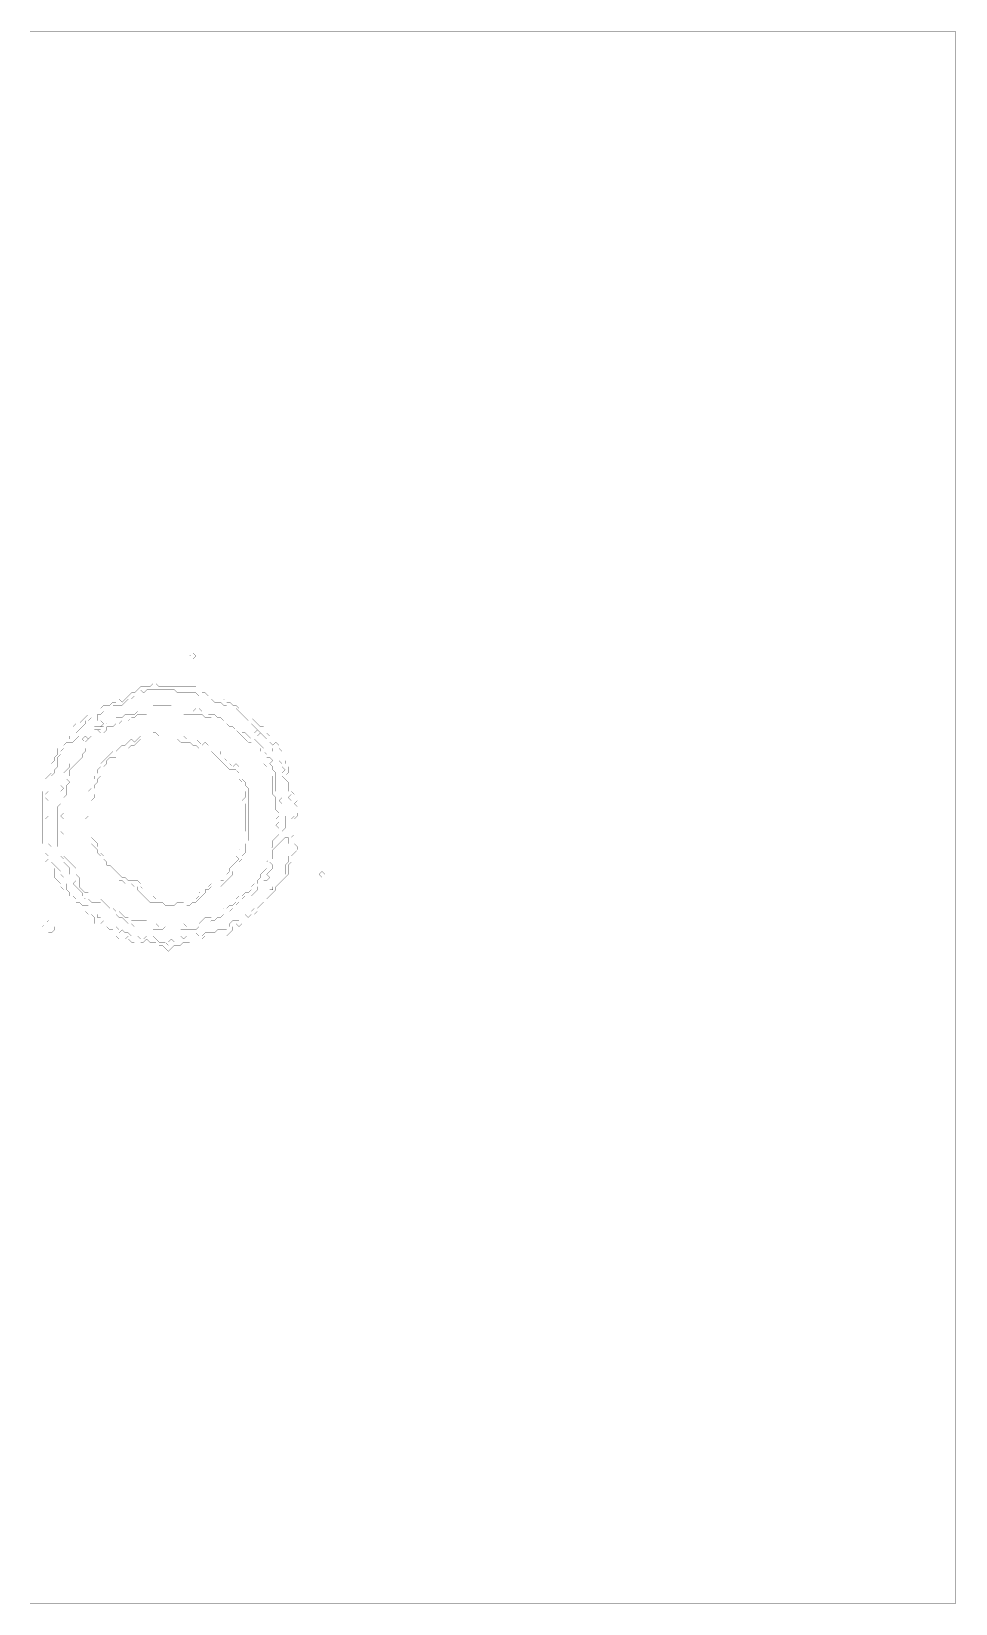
# Model space of a CAD drawing. Header units: metres. Extents: x 0 to 5097, y -5097 to 0.
# Drawn here: x 2100 to 5097, y -5097 to 0 of the extents above; entities that cross this region are included whole.
import ezdxf

# ---------------------------------------------------------------- set-up
doc = ezdxf.new("R2010")
doc.units = ezdxf.units.M
doc.layers.add('conductor', color=1, linetype='Continuous')
doc.layers.add('substrate', color=5, linetype='Continuous')

msp = doc.modelspace()

# ---------------------------------------------------------------- linework, layer by layer
at = {"layer": 'conductor', "const_width": 0.5}
for points in [[(2453.8, -2134.6), (2453.8, -2144.5), (2443.8, -2154.5), (2433.8, -2154.5), (2423.8, -2164.5), (2413.9, -2164.5), (2403.9, -2174.5), (2393.9, -2184.4), (2383.9, -2184.4), (2374, -2184.4), (2364, -2184.4), (2354, -2194.4), (2344, -2204.4), (2334.1, -2204.4), (2324.1, -2214.4), (2314.1, -2214.4), (2314.1, -2224.3), (2314.1, -2234.3), (2304.1, -2244.3), (2294.2, -2234.3), (2294.2, -2224.3), (2284.2, -2234.3), (2274.2, -2234.3), (2274.2, -2244.3), (2264.2, -2254.3), (2254.3, -2264.2), (2244.3, -2274.2), (2254.3, -2284.2), (2244.3, -2294.2), (2234.3, -2304.1), (2224.3, -2304.1), (2214.4, -2304.1), (2204.4, -2314.1), (2204.4, -2324.1), (2194.4, -2334.1), (2194.4, -2344), (2184.4, -2354), (2184.4, -2364), (2184.4, -2374), (2184.4, -2383.9), (2174.5, -2393.9), (2174.5, -2403.9), (2164.5, -2413.9), (2164.5, -2423.8), (2154.5, -2433.8), (2154.5, -2443.8), (2154.5, -2453.8), (2154.5, -2463.7), (2144.5, -2473.7), (2144.5, -2483.7), (2154.5, -2493.7), (2154.5, -2503.6), (2154.5, -2513.6), (2154.5, -2523.6), (2154.5, -2533.6), (2154.5, -2543.5), (2144.5, -2553.5), (2144.5, -2563.5), (2144.5, -2573.4), (2144.5, -2583.4), (2144.5, -2593.4), (2144.5, -2603.4), (2154.5, -2613.3), (2154.5, -2623.3), (2154.5, -2633.3), (2164.5, -2643.3), (2154.5, -2653.2), (2154.5, -2663.2), (2164.5, -2673.2), (2164.5, -2683.2), (2164.5, -2693.1), (2174.5, -2703.1), (2184.4, -2713.1), (2194.4, -2723.1), (2194.4, -2733), (2204.4, -2743), (2204.4, -2753), (2214.4, -2763), (2214.4, -2772.9), (2214.4, -2782.9), (2224.3, -2792.9), (2224.3, -2802.9), (2234.3, -2802.9), (2244.3, -2812.8), (2244.3, -2822.8), (2254.3, -2822.8), (2264.2, -2832.8), (2274.2, -2832.8), (2284.2, -2832.8), (2294.2, -2842.8), (2304.1, -2852.7), (2314.1, -2862.7), (2314.1, -2872.7), (2324.1, -2872.7), (2334.1, -2882.7), (2324.1, -2892.6), (2334.1, -2892.6), (2344, -2892.6), (2354, -2902.6), (2364, -2902.6), (2374, -2902.6), (2383.9, -2912.6), (2383.9, -2922.6), (2393.9, -2912.6), (2403.9, -2922.6), (2413.9, -2922.6), (2423.8, -2932.5), (2433.8, -2932.5), (2443.8, -2932.5), (2453.8, -2942.5), (2463.7, -2942.5), (2473.7, -2932.5), (2483.7, -2932.5), (2493.7, -2932.5), (2503.6, -2942.5), (2513.6, -2952.5), (2523.6, -2952.5), (2533.6, -2952.5), (2543.5, -2962.5), (2543.5, -2952.5), (2553.5, -2942.5), (2563.5, -2952.5), (2573.4, -2942.5), (2583.4, -2942.5), (2593.4, -2942.5), (2603.4, -2942.5), (2613.3, -2942.5), (2623.3, -2932.5), (2633.3, -2922.6), (2643.3, -2932.5), (2653.2, -2932.5), (2663.2, -2922.6), (2673.2, -2922.6), (2683.2, -2922.6), (2693.1, -2922.6), (2703.1, -2912.6), (2713.1, -2912.6), (2723.1, -2912.6), (2733, -2912.6), (2743, -2902.6), (2743, -2892.6), (2753, -2882.7), (2763, -2882.7), (2772.9, -2882.7), (2772.9, -2872.7), (2782.9, -2862.7), (2792.9, -2852.7), (2802.9, -2852.7), (2812.8, -2852.7), (2822.8, -2842.8), (2832.8, -2842.8), (2842.8, -2832.8), (2852.7, -2822.8), (2852.7, -2812.8), (2852.7, -2802.9), (2862.7, -2792.9), (2872.7, -2782.9), (2882.7, -2782.9), (2882.7, -2772.9), (2892.6, -2763), (2902.6, -2753), (2902.6, -2743), (2912.6, -2733), (2922.6, -2733), (2922.6, -2723.1), (2922.6, -2713.1), (2922.6, -2703.1), (2932.5, -2693.1), (2932.5, -2683.2), (2932.5, -2673.2), (2942.5, -2663.2), (2942.5, -2653.2), (2942.5, -2643.3), (2932.5, -2633.3), (2932.5, -2623.3), (2932.5, -2613.3), (2922.6, -2613.3), (2912.6, -2623.3), (2902.6, -2633.3), (2892.6, -2643.3), (2882.7, -2653.2), (2882.7, -2663.2), (2882.7, -2673.2), (2882.7, -2683.2), (2872.7, -2693.1), (2882.7, -2703.1), (2882.7, -2713.1), (2872.7, -2723.1), (2862.7, -2733), (2872.7, -2743), (2862.7, -2753), (2852.7, -2753), (2842.8, -2763), (2832.8, -2772.9), (2832.8, -2782.9), (2822.8, -2792.9), (2812.8, -2802.9), (2802.9, -2802.9), (2792.9, -2802.9), (2782.9, -2812.8), (2772.9, -2812.8), (2772.9, -2822.8), (2763, -2832.8), (2753, -2842.8), (2743, -2852.7), (2733, -2852.7), (2723.1, -2852.7), (2723.1, -2862.7), (2713.1, -2872.7), (2703.1, -2872.7), (2693.1, -2882.7), (2683.2, -2882.7), (2673.2, -2892.6), (2663.2, -2892.6), (2653.2, -2902.6), (2643.3, -2902.6), (2633.3, -2912.6), (2623.3, -2912.6), (2613.3, -2912.6), (2603.4, -2912.6), (2593.4, -2912.6), (2583.4, -2912.6), (2573.4, -2902.6), (2563.5, -2902.6), (2553.5, -2902.6), (2543.5, -2902.6), (2533.6, -2902.6), (2523.6, -2912.6), (2513.6, -2912.6), (2503.6, -2912.6), (2493.7, -2912.6), (2483.7, -2902.6), (2473.7, -2902.6), (2463.7, -2902.6), (2453.8, -2902.6), (2443.8, -2902.6), (2433.8, -2902.6), (2423.8, -2892.6), (2413.9, -2892.6), (2403.9, -2882.7), (2393.9, -2872.7), (2383.9, -2872.7), (2374, -2862.7), (2364, -2862.7), (2354, -2852.7), (2344, -2842.8), (2334.1, -2832.8), (2324.1, -2822.8), (2314.1, -2822.8), (2304.1, -2822.8), (2294.2, -2822.8), (2284.2, -2812.8), (2274.2, -2812.8), (2264.2, -2802.9), (2264.2, -2792.9), (2254.3, -2782.9), (2244.3, -2772.9), (2234.3, -2763), (2244.3, -2753), (2234.3, -2743), (2224.3, -2733), (2224.3, -2723.1), (2224.3, -2713.1), (2214.4, -2703.1), (2204.4, -2693.1), (2204.4, -2683.2), (2194.4, -2673.2), (2194.4, -2663.2), (2194.4, -2653.2), (2184.4, -2643.3), (2184.4, -2633.3), (2184.4, -2623.3), (2184.4, -2613.3), (2184.4, -2603.4), (2184.4, -2593.4), (2184.4, -2583.4), (2184.4, -2573.4), (2184.4, -2563.5), (2184.4, -2553.5), (2184.4, -2543.5), (2184.4, -2533.6), (2184.4, -2523.6), (2184.4, -2513.6), (2194.4, -2503.6), (2194.4, -2493.7), (2194.4, -2483.7), (2194.4, -2473.7), (2194.4, -2463.7), (2204.4, -2453.8), (2194.4, -2443.8), (2204.4, -2433.8), (2204.4, -2423.8), (2204.4, -2413.9), (2204.4, -2403.9), (2214.4, -2393.9), (2224.3, -2383.9), (2224.3, -2374), (2234.3, -2364), (2244.3, -2354), (2244.3, -2344), (2254.3, -2334.1), (2264.2, -2324.1), (2274.2, -2314.1), (2284.2, -2304.1), (2284.2, -2294.2), (2294.2, -2284.2), (2294.2, -2274.2), (2294.2, -2264.2), (2304.1, -2254.3), (2314.1, -2254.3), (2324.1, -2254.3), (2334.1, -2254.3), (2344, -2244.3), (2354, -2244.3), (2364, -2234.3), (2374, -2224.3), (2383.9, -2224.3), (2393.9, -2224.3), (2403.9, -2214.4), (2413.9, -2214.4), (2423.8, -2214.4), (2433.8, -2214.4), (2443.8, -2204.4), (2453.8, -2204.4), (2463.7, -2204.4), (2473.7, -2204.4), (2483.7, -2194.4), (2493.7, -2184.4), (2503.6, -2184.4), (2513.6, -2184.4), (2523.6, -2184.4), (2533.6, -2184.4), (2543.5, -2184.4), (2553.5, -2184.4), (2563.5, -2194.4), (2573.4, -2194.4), (2583.4, -2194.4), (2593.4, -2194.4), (2603.4, -2194.4), (2613.3, -2194.4), (2623.3, -2204.4), (2633.3, -2194.4), (2643.3, -2194.4), (2653.2, -2204.4), (2663.2, -2204.4), (2673.2, -2214.4), (2683.2, -2214.4), (2693.1, -2214.4), (2703.1, -2224.3), (2713.1, -2224.3), (2723.1, -2234.3), (2733, -2234.3), (2743, -2234.3), (2753, -2244.3), (2763, -2254.3), (2772.9, -2264.2), (2782.9, -2274.2), (2792.9, -2274.2), (2802.9, -2284.2), (2812.8, -2294.2), (2822.8, -2294.2), (2832.8, -2304.1), (2842.8, -2314.1), (2852.7, -2324.1), (2852.7, -2334.1), (2862.7, -2344), (2862.7, -2354), (2872.7, -2354), (2882.7, -2364), (2872.7, -2374), (2882.7, -2383.9), (2882.7, -2393.9), (2892.6, -2403.9), (2892.6, -2413.9), (2892.6, -2423.8), (2892.6, -2433.8), (2892.6, -2443.8), (2892.6, -2453.8), (2892.6, -2463.7), (2902.6, -2473.7), (2912.6, -2483.7), (2902.6, -2493.7), (2912.6, -2503.6), (2912.6, -2513.6), (2912.6, -2523.6), (2912.6, -2533.6), (2922.6, -2543.5), (2922.6, -2553.5), (2922.6, -2563.5), (2922.6, -2573.4), (2922.6, -2583.4), (2912.6, -2593.4), (2922.6, -2593.4), (2932.5, -2593.4), (2942.5, -2583.4), (2942.5, -2573.4), (2942.5, -2563.5), (2942.5, -2553.5), (2952.5, -2543.5), (2952.5, -2533.6), (2942.5, -2523.6), (2942.5, -2513.6), (2942.5, -2503.6), (2942.5, -2493.7), (2932.5, -2483.7), (2942.5, -2473.7), (2932.5, -2463.7), (2932.5, -2453.8), (2932.5, -2443.8), (2932.5, -2433.8), (2922.6, -2423.8), (2912.6, -2413.9), (2912.6, -2403.9), (2922.6, -2393.9), (2912.6, -2383.9), (2912.6, -2374), (2902.6, -2364), (2902.6, -2354), (2892.6, -2344), (2882.7, -2334.1), (2882.7, -2324.1), (2872.7, -2324.1), (2862.7, -2314.1), (2862.7, -2304.1), (2862.7, -2294.2), (2852.7, -2284.2), (2842.8, -2274.2), (2832.8, -2264.2), (2822.8, -2254.3), (2812.8, -2244.3), (2812.8, -2234.3), (2802.9, -2234.3), (2792.9, -2224.3), (2782.9, -2214.4), (2772.9, -2204.4), (2763, -2194.4), (2753, -2194.4), (2743, -2194.4), (2733, -2184.4), (2723.1, -2184.4), (2713.1, -2174.5), (2703.1, -2174.5), (2693.1, -2174.5), (2683.2, -2164.5), (2673.2, -2164.5), (2663.2, -2154.5), (2653.2, -2154.5), (2643.3, -2154.5), (2633.3, -2144.5), (2623.3, -2144.5), (2613.3, -2144.5), (2603.4, -2144.5), (2593.4, -2144.5), (2583.4, -2144.5), (2573.4, -2144.5), (2563.5, -2134.6), (2553.5, -2134.6), (2543.5, -2134.6), (2533.6, -2134.6), (2523.6, -2134.6), (2513.6, -2134.6), (2503.6, -2134.6), (2493.7, -2134.6), (2483.7, -2134.6), (2473.7, -2134.6), (2463.7, -2144.5)], [(2314.1, -2244.3), (2324.1, -2234.3), (2334.1, -2244.3), (2324.1, -2254.3)], [(2264.2, -2294.2), (2274.2, -2284.2), (2284.2, -2294.2), (2274.2, -2304.1)], [(2822.8, -2274.2), (2832.8, -2264.2), (2842.8, -2274.2), (2832.8, -2284.2)], [(2453.8, -2294.2), (2443.8, -2304.1), (2433.8, -2314.1), (2423.8, -2314.1), (2413.9, -2324.1), (2403.9, -2324.1), (2393.9, -2334.1), (2383.9, -2344), (2374, -2354), (2364, -2354), (2354, -2354), (2344, -2364), (2344, -2374), (2334.1, -2383.9), (2334.1, -2393.9), (2324.1, -2403.9), (2324.1, -2413.9), (2314.1, -2423.8), (2314.1, -2433.8), (2304.1, -2443.8), (2304.1, -2453.8), (2314.1, -2463.7), (2304.1, -2473.7), (2304.1, -2483.7), (2294.2, -2493.7), (2304.1, -2503.6), (2294.2, -2513.6), (2294.2, -2523.6), (2294.2, -2533.6), (2294.2, -2543.5), (2294.2, -2553.5), (2294.2, -2563.5), (2294.2, -2573.4), (2294.2, -2583.4), (2294.2, -2593.4), (2294.2, -2603.4), (2294.2, -2613.3), (2304.1, -2623.3), (2314.1, -2633.3), (2314.1, -2643.3), (2324.1, -2653.2), (2324.1, -2663.2), (2334.1, -2673.2), (2334.1, -2683.2), (2344, -2693.1), (2344, -2703.1), (2354, -2703.1), (2364, -2713.1), (2374, -2723.1), (2383.9, -2733), (2393.9, -2743), (2403.9, -2743), (2413.9, -2753), (2423.8, -2753), (2433.8, -2753), (2443.8, -2753), (2453.8, -2763), (2453.8, -2772.9), (2463.7, -2782.9), (2473.7, -2792.9), (2483.7, -2802.9), (2493.7, -2802.9), (2503.6, -2812.8), (2513.6, -2812.8), (2523.6, -2812.8), (2533.6, -2812.8), (2543.5, -2812.8), (2553.5, -2812.8), (2563.5, -2812.8), (2573.4, -2812.8), (2583.4, -2812.8), (2593.4, -2812.8), (2603.4, -2812.8), (2613.3, -2812.8), (2623.3, -2812.8), (2633.3, -2812.8), (2643.3, -2802.9), (2643.3, -2792.9), (2653.2, -2782.9), (2663.2, -2772.9), (2673.2, -2772.9), (2683.2, -2763), (2693.1, -2763), (2703.1, -2763), (2713.1, -2753), (2723.1, -2753), (2733, -2743), (2733, -2733), (2743, -2723.1), (2743, -2713.1), (2753, -2703.1), (2763, -2693.1), (2772.9, -2683.2), (2763, -2673.2), (2772.9, -2663.2), (2772.9, -2653.2), (2782.9, -2643.3), (2782.9, -2633.3), (2782.9, -2623.3), (2782.9, -2613.3), (2782.9, -2603.4), (2792.9, -2593.4), (2792.9, -2583.4), (2792.9, -2573.4), (2792.9, -2563.5), (2792.9, -2553.5), (2792.9, -2543.5), (2792.9, -2533.6), (2792.9, -2523.6), (2792.9, -2513.6), (2792.9, -2503.6), (2782.9, -2493.7), (2792.9, -2483.7), (2792.9, -2473.7), (2792.9, -2463.7), (2782.9, -2453.8), (2782.9, -2443.8), (2782.9, -2433.8), (2772.9, -2423.8), (2772.9, -2413.9), (2772.9, -2403.9), (2763, -2393.9), (2753, -2393.9), (2743, -2393.9), (2733, -2383.9), (2723.1, -2374), (2713.1, -2364), (2703.1, -2354), (2693.1, -2344), (2683.2, -2334.1), (2673.2, -2334.1), (2663.2, -2324.1), (2653.2, -2324.1), (2643.3, -2324.1), (2633.3, -2314.1), (2623.3, -2314.1), (2613.3, -2304.1), (2603.4, -2304.1), (2593.4, -2304.1), (2583.4, -2304.1), (2573.4, -2294.2), (2563.5, -2294.2), (2553.5, -2304.1), (2543.5, -2294.2), (2533.6, -2294.2), (2523.6, -2294.2), (2513.6, -2294.2), (2503.6, -2294.2), (2493.7, -2294.2), (2483.7, -2294.2), (2473.7, -2294.2), (2463.7, -2294.2)], [(2583.4, -2932.5), (2593.4, -2922.6), (2603.4, -2932.5), (2593.4, -2942.5)]]:
    msp.add_lwpolyline(points, close=True, dxfattribs=at)
at = {"layer": 'substrate', "const_width": 0.5}
msp.add_lwpolyline([(2094.7, -5097), (2104.6, -5097), (2114.6, -5097), (2124.6, -5097), (2134.6, -5097), (2144.5, -5097), (2154.5, -5097), (2164.5, -5097), (2174.5, -5097), (2184.4, -5097), (2194.4, -5097), (2204.4, -5097), (2214.4, -5097), (2224.3, -5097), (2234.3, -5097), (2244.3, -5097), (2254.3, -5097), (2264.2, -5097), (2274.2, -5097), (2284.2, -5097), (2294.2, -5097), (2304.1, -5097), (2314.1, -5097), (2324.1, -5097), (2334.1, -5097), (2344, -5097), (2354, -5097), (2364, -5097), (2374, -5097), (2383.9, -5097), (2393.9, -5097), (2403.9, -5097), (2413.9, -5097), (2423.8, -5097), (2433.8, -5097), (2443.8, -5097), (2453.8, -5097), (2463.7, -5097), (2473.7, -5097), (2483.7, -5097), (2493.7, -5097), (2503.6, -5097), (2513.6, -5097), (2523.6, -5097), (2533.6, -5097), (2543.5, -5097), (2553.5, -5097), (2563.5, -5097), (2573.4, -5097), (2583.4, -5097), (2593.4, -5097), (2603.4, -5097), (2613.3, -5097), (2623.3, -5097), (2633.3, -5097), (2643.3, -5097), (2653.2, -5097), (2663.2, -5097), (2673.2, -5097), (2683.2, -5097), (2693.1, -5097), (2703.1, -5097), (2713.1, -5097), (2723.1, -5097), (2733, -5097), (2743, -5097), (2753, -5097), (2763, -5097), (2772.9, -5097), (2782.9, -5097), (2792.9, -5097), (2802.9, -5097), (2812.8, -5097), (2822.8, -5097), (2832.8, -5097), (2842.8, -5097), (2852.7, -5097), (2862.7, -5097), (2872.7, -5097), (2882.7, -5097), (2892.6, -5097), (2902.6, -5097), (2912.6, -5097), (2922.6, -5097), (2932.5, -5097), (2942.5, -5097), (2952.5, -5097), (2962.5, -5097), (2972.4, -5097), (2982.4, -5097), (2992.4, -5097), (3002.4, -5097), (3012.3, -5097), (3022.3, -5097), (3032.3, -5097), (3042.3, -5097), (3052.2, -5097), (3062.2, -5097), (3072.2, -5097), (3082.2, -5097), (3092.1, -5097), (3102.1, -5097), (3112.1, -5097), (3122.1, -5097), (3132, -5097), (3142, -5097), (3152, -5097), (3162, -5097), (3171.9, -5097), (3181.9, -5097), (3191.9, -5097), (3201.8, -5097), (3211.8, -5097), (3221.8, -5097), (3231.8, -5097), (3241.7, -5097), (3251.7, -5097), (3261.7, -5097), (3271.7, -5097), (3281.6, -5097), (3291.6, -5097), (3301.6, -5097), (3311.6, -5097), (3321.5, -5097), (3331.5, -5097), (3341.5, -5097), (3351.5, -5097), (3361.4, -5097), (3371.4, -5097), (3381.4, -5097), (3391.4, -5097), (3401.3, -5097), (3411.3, -5097), (3421.3, -5097), (3431.3, -5097), (3441.2, -5097), (3451.2, -5097), (3461.2, -5097), (3471.2, -5097), (3481.1, -5097), (3491.1, -5097), (3501.1, -5097), (3511.1, -5097), (3521, -5097), (3531, -5097), (3541, -5097), (3551, -5097), (3560.9, -5097), (3570.9, -5097), (3580.9, -5097), (3590.9, -5097), (3600.8, -5097), (3610.8, -5097), (3620.8, -5097), (3630.8, -5097), (3640.7, -5097), (3650.7, -5097), (3660.7, -5097), (3670.7, -5097), (3680.6, -5097), (3690.6, -5097), (3700.6, -5097), (3710.6, -5097), (3720.5, -5097), (3730.5, -5097), (3740.5, -5097), (3750.5, -5097), (3760.4, -5097), (3770.4, -5097), (3780.4, -5097), (3790.4, -5097), (3800.3, -5097), (3810.3, -5097), (3820.3, -5097), (3830.2, -5097), (3840.2, -5097), (3850.2, -5097), (3860.2, -5097), (3870.1, -5097), (3880.1, -5097), (3890.1, -5097), (3900.1, -5097), (3910, -5097), (3920, -5097), (3930, -5097), (3940, -5097), (3949.9, -5097), (3959.9, -5097), (3969.9, -5097), (3979.9, -5097), (3989.8, -5097), (3999.8, -5097), (4009.8, -5097), (4019.8, -5097), (4029.7, -5097), (4039.7, -5097), (4049.7, -5097), (4059.7, -5097), (4069.6, -5097), (4079.6, -5097), (4089.6, -5097), (4099.6, -5097), (4109.5, -5097), (4119.5, -5097), (4129.5, -5097), (4139.5, -5097), (4149.4, -5097), (4159.4, -5097), (4169.4, -5097), (4179.4, -5097), (4189.3, -5097), (4199.3, -5097), (4209.3, -5097), (4219.3, -5097), (4229.2, -5097), (4239.2, -5097), (4249.2, -5097), (4259.2, -5097), (4269.1, -5097), (4279.1, -5097), (4289.1, -5097), (4299.1, -5097), (4309, -5097), (4319, -5097), (4329, -5097), (4339, -5097), (4348.9, -5097), (4358.9, -5097), (4368.9, -5097), (4378.9, -5097), (4388.8, -5097), (4398.8, -5097), (4408.8, -5097), (4418.8, -5097), (4428.7, -5097), (4438.7, -5097), (4448.7, -5097), (4458.7, -5097), (4468.6, -5097), (4478.6, -5097), (4488.6, -5097), (4498.5, -5097), (4508.5, -5097), (4518.5, -5097), (4528.5, -5097), (4538.4, -5097), (4548.4, -5097), (4558.4, -5097), (4568.4, -5097), (4578.3, -5097), (4588.3, -5097), (4598.3, -5097), (4608.3, -5097), (4618.2, -5097), (4628.2, -5097), (4638.2, -5097), (4648.2, -5097), (4658.1, -5097), (4668.1, -5097), (4678.1, -5097), (4688.1, -5097), (4698, -5097), (4708, -5097), (4718, -5097), (4728, -5097), (4737.9, -5097), (4747.9, -5097), (4757.9, -5097), (4767.9, -5097), (4777.8, -5097), (4787.8, -5097), (4797.8, -5097), (4807.8, -5097), (4817.7, -5097), (4827.7, -5097), (4837.7, -5097), (4847.7, -5097), (4857.6, -5097), (4867.6, -5097), (4877.6, -5097), (4887.6, -5097), (4897.5, -5097), (4907.5, -5097), (4917.5, -5097), (4927.5, -5097), (4937.4, -5097), (4947.4, -5097), (4957.4, -5097), (4967.4, -5097), (4977.3, -5097), (4987.3, -5097), (4997.3, -5097), (5007.3, -5097), (5017.2, -5097), (5027.2, -5097), (5037.2, -5097), (5047.2, -5097), (5057.1, -5097), (5067.1, -5097), (5077.1, -5097), (5087.1, -5097), (5097, -5097), (5097, -5087.1), (5097, -5077.1), (5097, -5067.1), (5097, -5057.1), (5097, -5047.2), (5097, -5037.2), (5097, -5027.2), (5097, -5017.2), (5097, -5007.3), (5097, -4997.3), (5097, -4987.3), (5097, -4977.3), (5097, -4967.4), (5097, -4957.4), (5097, -4947.4), (5097, -4937.4), (5097, -4927.5), (5097, -4917.5), (5097, -4907.5), (5097, -4897.5), (5097, -4887.6), (5097, -4877.6), (5097, -4867.6), (5097, -4857.6), (5097, -4847.7), (5097, -4837.7), (5097, -4827.7), (5097, -4817.7), (5097, -4807.8), (5097, -4797.8), (5097, -4787.8), (5097, -4777.8), (5097, -4767.9), (5097, -4757.9), (5097, -4747.9), (5097, -4737.9), (5097, -4728), (5097, -4718), (5097, -4708), (5097, -4698), (5097, -4688.1), (5097, -4678.1), (5097, -4668.1), (5097, -4658.1), (5097, -4648.2), (5097, -4638.2), (5097, -4628.2), (5097, -4618.2), (5097, -4608.3), (5097, -4598.3), (5097, -4588.3), (5097, -4578.3), (5097, -4568.4), (5097, -4558.4), (5097, -4548.4), (5097, -4538.4), (5097, -4528.5), (5097, -4518.5), (5097, -4508.5), (5097, -4498.5), (5097, -4488.6), (5097, -4478.6), (5097, -4468.6), (5097, -4458.7), (5097, -4448.7), (5097, -4438.7), (5097, -4428.7), (5097, -4418.8), (5097, -4408.8), (5097, -4398.8), (5097, -4388.8), (5097, -4378.9), (5097, -4368.9), (5097, -4358.9), (5097, -4348.9), (5097, -4339), (5097, -4329), (5097, -4319), (5097, -4309), (5097, -4299.1), (5097, -4289.1), (5097, -4279.1), (5097, -4269.1), (5097, -4259.2), (5097, -4249.2), (5097, -4239.2), (5097, -4229.2), (5097, -4219.3), (5097, -4209.3), (5097, -4199.3), (5097, -4189.3), (5097, -4179.4), (5097, -4169.4), (5097, -4159.4), (5097, -4149.4), (5097, -4139.5), (5097, -4129.5), (5097, -4119.5), (5097, -4109.5), (5097, -4099.6), (5097, -4089.6), (5097, -4079.6), (5097, -4069.6), (5097, -4059.7), (5097, -4049.7), (5097, -4039.7), (5097, -4029.7), (5097, -4019.8), (5097, -4009.8), (5097, -3999.8), (5097, -3989.8), (5097, -3979.9), (5097, -3969.9), (5097, -3959.9), (5097, -3949.9), (5097, -3940), (5097, -3930), (5097, -3920), (5097, -3910), (5097, -3900.1), (5097, -3890.1), (5097, -3880.1), (5097, -3870.1), (5097, -3860.2), (5097, -3850.2), (5097, -3840.2), (5097, -3830.2), (5097, -3820.3), (5097, -3810.3), (5097, -3800.3), (5097, -3790.4), (5097, -3780.4), (5097, -3770.4), (5097, -3760.4), (5097, -3750.5), (5097, -3740.5), (5097, -3730.5), (5097, -3720.5), (5097, -3710.6), (5097, -3700.6), (5097, -3690.6), (5097, -3680.6), (5097, -3670.7), (5097, -3660.7), (5097, -3650.7), (5097, -3640.7), (5097, -3630.8), (5097, -3620.8), (5097, -3610.8), (5097, -3600.8), (5097, -3590.9), (5097, -3580.9), (5097, -3570.9), (5097, -3560.9), (5097, -3551), (5097, -3541), (5097, -3531), (5097, -3521), (5097, -3511.1), (5097, -3501.1), (5097, -3491.1), (5097, -3481.1), (5097, -3471.2), (5097, -3461.2), (5097, -3451.2), (5097, -3441.2), (5097, -3431.3), (5097, -3421.3), (5097, -3411.3), (5097, -3401.3), (5097, -3391.4), (5097, -3381.4), (5097, -3371.4), (5097, -3361.4), (5097, -3351.5), (5097, -3341.5), (5097, -3331.5), (5097, -3321.5), (5097, -3311.6), (5097, -3301.6), (5097, -3291.6), (5097, -3281.6), (5097, -3271.7), (5097, -3261.7), (5097, -3251.7), (5097, -3241.7), (5097, -3231.8), (5097, -3221.8), (5097, -3211.8), (5097, -3201.8), (5097, -3191.9), (5097, -3181.9), (5097, -3171.9), (5097, -3162), (5097, -3152), (5097, -3142), (5097, -3132), (5097, -3122.1), (5097, -3112.1), (5097, -3102.1), (5097, -3092.1), (5097, -3082.2), (5097, -3072.2), (5097, -3062.2), (5097, -3052.2), (5097, -3042.3), (5097, -3032.3), (5097, -3022.3), (5097, -3012.3), (5097, -3002.4), (5097, -2992.4), (5097, -2982.4), (5097, -2972.4), (5097, -2962.5), (5097, -2952.5), (5097, -2942.5), (5097, -2932.5), (5097, -2922.6), (5097, -2912.6), (5097, -2902.6), (5097, -2892.6), (5097, -2882.7), (5097, -2872.7), (5097, -2862.7), (5097, -2852.7), (5097, -2842.8), (5097, -2832.8), (5097, -2822.8), (5097, -2812.8), (5097, -2802.9), (5097, -2792.9), (5097, -2782.9), (5097, -2772.9), (5097, -2763), (5097, -2753), (5097, -2743), (5097, -2733), (5097, -2723.1), (5097, -2713.1), (5097, -2703.1), (5097, -2693.1), (5097, -2683.2), (5097, -2673.2), (5097, -2663.2), (5097, -2653.2), (5097, -2643.3), (5097, -2633.3), (5097, -2623.3), (5097, -2613.3), (5097, -2603.4), (5097, -2593.4), (5097, -2583.4), (5097, -2573.4), (5097, -2563.5), (5097, -2553.5), (5097, -2543.5), (5097, -2533.6), (5097, -2523.6), (5097, -2513.6), (5097, -2503.6), (5097, -2493.7), (5097, -2483.7), (5097, -2473.7), (5097, -2463.7), (5097, -2453.8), (5097, -2443.8), (5097, -2433.8), (5097, -2423.8), (5097, -2413.9), (5097, -2403.9), (5097, -2393.9), (5097, -2383.9), (5097, -2374), (5097, -2364), (5097, -2354), (5097, -2344), (5097, -2334.1), (5097, -2324.1), (5097, -2314.1), (5097, -2304.1), (5097, -2294.2), (5097, -2284.2), (5097, -2274.2), (5097, -2264.2), (5097, -2254.3), (5097, -2244.3), (5097, -2234.3), (5097, -2224.3), (5097, -2214.4), (5097, -2204.4), (5097, -2194.4), (5097, -2184.4), (5097, -2174.5), (5097, -2164.5), (5097, -2154.5), (5097, -2144.5), (5097, -2134.6), (5097, -2124.6), (5097, -2114.6), (5097, -2104.6), (5097, -2094.7), (5097, -2084.7), (5097, -2074.7), (5097, -2064.7), (5097, -2054.8), (5097, -2044.8), (5097, -2034.8), (5097, -2024.8), (5097, -2014.9), (5097, -2004.9), (5097, -1994.9), (5097, -1984.9), (5097, -1975), (5097, -1965), (5097, -1955), (5097, -1945), (5097, -1935.1), (5097, -1925.1), (5097, -1915.1), (5097, -1905.2), (5097, -1895.2), (5097, -1885.2), (5097, -1875.2), (5097, -1865.3), (5097, -1855.3), (5097, -1845.3), (5097, -1835.3), (5097, -1825.4), (5097, -1815.4), (5097, -1805.4), (5097, -1795.4), (5097, -1785.5), (5097, -1775.5), (5097, -1765.5), (5097, -1755.5), (5097, -1745.6), (5097, -1735.6), (5097, -1725.6), (5097, -1715.6), (5097, -1705.7), (5097, -1695.7), (5097, -1685.7), (5097, -1675.7), (5097, -1665.8), (5097, -1655.8), (5097, -1645.8), (5097, -1635.8), (5097, -1625.9), (5097, -1615.9), (5097, -1605.9), (5097, -1595.9), (5097, -1586), (5097, -1576), (5097, -1566), (5097, -1556), (5097, -1546.1), (5097, -1536.1), (5097, -1526.1), (5097, -1516.1), (5097, -1506.2), (5097, -1496.2), (5097, -1486.2), (5097, -1476.2), (5097, -1466.3), (5097, -1456.3), (5097, -1446.3), (5097, -1436.3), (5097, -1426.4), (5097, -1416.4), (5097, -1406.4), (5097, -1396.4), (5097, -1386.5), (5097, -1376.5), (5097, -1366.5), (5097, -1356.5), (5097, -1346.6), (5097, -1336.6), (5097, -1326.6), (5097, -1316.6), (5097, -1306.7), (5097, -1296.7), (5097, -1286.7), (5097, -1276.8), (5097, -1266.8), (5097, -1256.8), (5097, -1246.8), (5097, -1236.9), (5097, -1226.9), (5097, -1216.9), (5097, -1206.9), (5097, -1197), (5097, -1187), (5097, -1177), (5097, -1167), (5097, -1157.1), (5097, -1147.1), (5097, -1137.1), (5097, -1127.1), (5097, -1117.2), (5097, -1107.2), (5097, -1097.2), (5097, -1087.2), (5097, -1077.3), (5097, -1067.3), (5097, -1057.3), (5097, -1047.3), (5097, -1037.4), (5097, -1027.4), (5097, -1017.4), (5097, -1007.4), (5097, -997.5), (5097, -987.5), (5097, -977.5), (5097, -967.5), (5097, -957.6), (5097, -947.6), (5097, -937.6), (5097, -927.6), (5097, -917.7), (5097, -907.7), (5097, -897.7), (5097, -887.7), (5097, -877.8), (5097, -867.8), (5097, -857.8), (5097, -847.8), (5097, -837.9), (5097, -827.9), (5097, -817.9), (5097, -807.9), (5097, -798), (5097, -788), (5097, -778), (5097, -768), (5097, -758.1), (5097, -748.1), (5097, -738.1), (5097, -728.1), (5097, -718.2), (5097, -708.2), (5097, -698.2), (5097, -688.2), (5097, -678.3), (5097, -668.3), (5097, -658.3), (5097, -648.3), (5097, -638.4), (5097, -628.4), (5097, -618.4), (5097, -608.5), (5097, -598.5), (5097, -588.5), (5097, -578.5), (5097, -568.6), (5097, -558.6), (5097, -548.6), (5097, -538.6), (5097, -528.7), (5097, -518.7), (5097, -508.7), (5097, -498.7), (5097, -488.8), (5097, -478.8), (5097, -468.8), (5097, -458.8), (5097, -448.9), (5097, -438.9), (5097, -428.9), (5097, -418.9), (5097, -409), (5097, -399), (5097, -389), (5097, -379), (5097, -369.1), (5097, -359.1), (5097, -349.1), (5097, -339.1), (5097, -329.2), (5097, -319.2), (5097, -309.2), (5097, -299.2), (5097, -289.3), (5097, -279.3), (5097, -269.3), (5097, -259.3), (5097, -249.4), (5097, -239.4), (5097, -229.4), (5097, -219.4), (5097, -209.5), (5097, -199.5), (5097, -189.5), (5097, -179.5), (5097, -169.6), (5097, -159.6), (5097, -149.6), (5097, -139.6), (5097, -129.7), (5097, -119.7), (5097, -109.7), (5097, -99.7), (5097, -89.8), (5097, -79.8), (5097, -69.8), (5097, -59.8), (5097, -49.9), (5097, -39.9), (5097, -29.9), (5097, -19.9), (5097, -10), (5097, 0), (5087.1, 0), (5077.1, 0), (5067.1, 0), (5057.1, 0), (5047.2, 0), (5037.2, 0), (5027.2, 0), (5017.2, 0), (5007.3, 0), (4997.3, 0), (4987.3, 0), (4977.3, 0), (4967.4, 0), (4957.4, 0), (4947.4, 0), (4937.4, 0), (4927.5, 0), (4917.5, 0), (4907.5, 0), (4897.5, 0), (4887.6, 0), (4877.6, 0), (4867.6, 0), (4857.6, 0), (4847.7, 0), (4837.7, 0), (4827.7, 0), (4817.7, 0), (4807.8, 0), (4797.8, 0), (4787.8, 0), (4777.8, 0), (4767.9, 0), (4757.9, 0), (4747.9, 0), (4737.9, 0), (4728, 0), (4718, 0), (4708, 0), (4698, 0), (4688.1, 0), (4678.1, 0), (4668.1, 0), (4658.1, 0), (4648.2, 0), (4638.2, 0), (4628.2, 0), (4618.2, 0), (4608.3, 0), (4598.3, 0), (4588.3, 0), (4578.3, 0), (4568.4, 0), (4558.4, 0), (4548.4, 0), (4538.4, 0), (4528.5, 0), (4518.5, 0), (4508.5, 0), (4498.5, 0), (4488.6, 0), (4478.6, 0), (4468.6, 0), (4458.7, 0), (4448.7, 0), (4438.7, 0), (4428.7, 0), (4418.8, 0), (4408.8, 0), (4398.8, 0), (4388.8, 0), (4378.9, 0), (4368.9, 0), (4358.9, 0), (4348.9, 0), (4339, 0), (4329, 0), (4319, 0), (4309, 0), (4299.1, 0), (4289.1, 0), (4279.1, 0), (4269.1, 0), (4259.2, 0), (4249.2, 0), (4239.2, 0), (4229.2, 0), (4219.3, 0), (4209.3, 0), (4199.3, 0), (4189.3, 0), (4179.4, 0), (4169.4, 0), (4159.4, 0), (4149.4, 0), (4139.5, 0), (4129.5, 0), (4119.5, 0), (4109.5, 0), (4099.6, 0), (4089.6, 0), (4079.6, 0), (4069.6, 0), (4059.7, 0), (4049.7, 0), (4039.7, 0), (4029.7, 0), (4019.8, 0), (4009.8, 0), (3999.8, 0), (3989.8, 0), (3979.9, 0), (3969.9, 0), (3959.9, 0), (3949.9, 0), (3940, 0), (3930, 0), (3920, 0), (3910, 0), (3900.1, 0), (3890.1, 0), (3880.1, 0), (3870.1, 0), (3860.2, 0), (3850.2, 0), (3840.2, 0), (3830.2, 0), (3820.3, 0), (3810.3, 0), (3800.3, 0), (3790.4, 0), (3780.4, 0), (3770.4, 0), (3760.4, 0), (3750.5, 0), (3740.5, 0), (3730.5, 0), (3720.5, 0), (3710.6, 0), (3700.6, 0), (3690.6, 0), (3680.6, 0), (3670.7, 0), (3660.7, 0), (3650.7, 0), (3640.7, 0), (3630.8, 0), (3620.8, 0), (3610.8, 0), (3600.8, 0), (3590.9, 0), (3580.9, 0), (3570.9, 0), (3560.9, 0), (3551, 0), (3541, 0), (3531, 0), (3521, 0), (3511.1, 0), (3501.1, 0), (3491.1, 0), (3481.1, 0), (3471.2, 0), (3461.2, 0), (3451.2, 0), (3441.2, 0), (3431.3, 0), (3421.3, 0), (3411.3, 0), (3401.3, 0), (3391.4, 0), (3381.4, 0), (3371.4, 0), (3361.4, 0), (3351.5, 0), (3341.5, 0), (3331.5, 0), (3321.5, 0), (3311.6, 0), (3301.6, 0), (3291.6, 0), (3281.6, 0), (3271.7, 0), (3261.7, 0), (3251.7, 0), (3241.7, 0), (3231.8, 0), (3221.8, 0), (3211.8, 0), (3201.8, 0), (3191.9, 0), (3181.9, 0), (3171.9, 0), (3162, 0), (3152, 0), (3142, 0), (3132, 0), (3122.1, 0), (3112.1, 0), (3102.1, 0), (3092.1, 0), (3082.2, 0), (3072.2, 0), (3062.2, 0), (3052.2, 0), (3042.3, 0), (3032.3, 0), (3022.3, 0), (3012.3, 0), (3002.4, 0), (2992.4, 0), (2982.4, 0), (2972.4, 0), (2962.5, 0), (2952.5, 0), (2942.5, 0), (2932.5, 0), (2922.6, 0), (2912.6, 0), (2902.6, 0), (2892.6, 0), (2882.7, 0), (2872.7, 0), (2862.7, 0), (2852.7, 0), (2842.8, 0), (2832.8, 0), (2822.8, 0), (2812.8, 0), (2802.9, 0), (2792.9, 0), (2782.9, 0), (2772.9, 0), (2763, 0), (2753, 0), (2743, 0), (2733, 0), (2723.1, 0), (2713.1, 0), (2703.1, 0), (2693.1, 0), (2683.2, 0), (2673.2, 0), (2663.2, 0), (2653.2, 0), (2643.3, 0), (2633.3, 0), (2623.3, 0), (2613.3, 0), (2603.4, 0), (2593.4, 0), (2583.4, 0), (2573.4, 0), (2563.5, 0), (2553.5, 0), (2543.5, 0), (2533.6, 0), (2523.6, 0), (2513.6, 0), (2503.6, 0), (2493.7, 0), (2483.7, 0), (2473.7, 0), (2463.7, 0), (2453.8, 0), (2443.8, 0), (2433.8, 0), (2423.8, 0), (2413.9, 0), (2403.9, 0), (2393.9, 0), (2383.9, 0), (2374, 0), (2364, 0), (2354, 0), (2344, 0), (2334.1, 0), (2324.1, 0), (2314.1, 0), (2304.1, 0), (2294.2, 0), (2284.2, 0), (2274.2, 0), (2264.2, 0), (2254.3, 0), (2244.3, 0), (2234.3, 0), (2224.3, 0), (2214.4, 0), (2204.4, 0), (2194.4, 0), (2184.4, 0), (2174.5, 0), (2164.5, 0), (2154.5, 0), (2144.5, 0), (2134.6, 0), (2124.6, 0), (2114.6, 0), (2104.6, 0), (2094.7, 0)], dxfattribs=at)
for points in [[(2613.3, -2024.8), (2623.3, -2014.9), (2633.3, -2024.8), (2623.3, -2034.8)], [(2483.7, -2124.6), (2493.7, -2114.6), (2503.6, -2114.6), (2513.6, -2124.6), (2523.6, -2124.6), (2533.6, -2124.6), (2543.5, -2124.6), (2553.5, -2124.6), (2563.5, -2124.6), (2573.4, -2124.6), (2583.4, -2124.6), (2593.4, -2124.6), (2603.4, -2124.6), (2613.3, -2124.6), (2623.3, -2124.6), (2633.3, -2124.6), (2643.3, -2134.6), (2653.2, -2144.5), (2663.2, -2144.5), (2673.2, -2154.5), (2683.2, -2154.5), (2693.1, -2154.5), (2703.1, -2154.5), (2713.1, -2164.5), (2723.1, -2164.5), (2733, -2174.5), (2743, -2174.5), (2753, -2184.4), (2763, -2184.4), (2772.9, -2194.4), (2782.9, -2194.4), (2792.9, -2204.4), (2802.9, -2214.4), (2812.8, -2224.3), (2822.8, -2234.3), (2832.8, -2244.3), (2842.8, -2254.3), (2852.7, -2254.3), (2862.7, -2264.2), (2862.7, -2274.2), (2872.7, -2284.2), (2872.7, -2294.2), (2872.7, -2304.1), (2882.7, -2314.1), (2892.6, -2304.1), (2902.6, -2314.1), (2902.6, -2324.1), (2912.6, -2334.1), (2912.6, -2344), (2912.6, -2354), (2922.6, -2364), (2922.6, -2374), (2932.5, -2383.9), (2932.5, -2393.9), (2932.5, -2403.9), (2922.6, -2413.9), (2932.5, -2423.8), (2942.5, -2433.8), (2942.5, -2443.8), (2942.5, -2453.8), (2942.5, -2463.7), (2952.5, -2473.7), (2952.5, -2483.7), (2962.5, -2493.7), (2952.5, -2503.6), (2962.5, -2513.6), (2952.5, -2523.6), (2962.5, -2533.6), (2962.5, -2543.5), (2952.5, -2553.5), (2952.5, -2563.5), (2952.5, -2573.4), (2952.5, -2583.4), (2952.5, -2593.4), (2952.5, -2603.4), (2942.5, -2613.3), (2952.5, -2623.3), (2952.5, -2633.3), (2962.5, -2643.3), (2962.5, -2653.2), (2952.5, -2663.2), (2942.5, -2673.2), (2942.5, -2683.2), (2942.5, -2693.1), (2932.5, -2703.1), (2932.5, -2713.1), (2932.5, -2723.1), (2932.5, -2733), (2922.6, -2743), (2912.6, -2753), (2902.6, -2763), (2892.6, -2772.9), (2892.6, -2782.9), (2882.7, -2792.9), (2872.7, -2802.9), (2862.7, -2812.8), (2862.7, -2822.8), (2862.7, -2832.8), (2852.7, -2842.8), (2842.8, -2852.7), (2832.8, -2852.7), (2822.8, -2862.7), (2812.8, -2862.7), (2802.9, -2872.7), (2792.9, -2862.7), (2782.9, -2872.7), (2782.9, -2882.7), (2782.9, -2892.6), (2772.9, -2902.6), (2763, -2892.6), (2753, -2902.6), (2753, -2912.6), (2743, -2922.6), (2733, -2932.5), (2723.1, -2932.5), (2713.1, -2932.5), (2703.1, -2932.5), (2693.1, -2932.5), (2683.2, -2932.5), (2673.2, -2932.5), (2663.2, -2932.5), (2653.2, -2942.5), (2643.3, -2942.5), (2633.3, -2942.5), (2623.3, -2942.5), (2613.3, -2952.5), (2603.4, -2952.5), (2593.4, -2952.5), (2583.4, -2962.5), (2573.4, -2962.5), (2563.5, -2962.5), (2553.5, -2972.4), (2543.5, -2982.4), (2533.6, -2972.4), (2523.6, -2962.5), (2513.6, -2962.5), (2503.6, -2952.5), (2493.7, -2952.5), (2483.7, -2952.5), (2473.7, -2942.5), (2463.7, -2952.5), (2453.8, -2952.5), (2443.8, -2942.5), (2433.8, -2952.5), (2423.8, -2952.5), (2413.9, -2942.5), (2413.9, -2932.5), (2403.9, -2942.5), (2393.9, -2942.5), (2383.9, -2942.5), (2374, -2932.5), (2374, -2922.6), (2364, -2912.6), (2354, -2912.6), (2344, -2902.6), (2334.1, -2902.6), (2324.1, -2902.6), (2314.1, -2902.6), (2304.1, -2892.6), (2304.1, -2882.7), (2304.1, -2872.7), (2294.2, -2862.7), (2284.2, -2862.7), (2274.2, -2852.7), (2264.2, -2852.7), (2254.3, -2842.8), (2244.3, -2832.8), (2234.3, -2822.8), (2224.3, -2812.8), (2214.4, -2802.9), (2204.4, -2792.9), (2204.4, -2782.9), (2194.4, -2772.9), (2194.4, -2763), (2184.4, -2753), (2174.5, -2743), (2174.5, -2733), (2174.5, -2723.1), (2174.5, -2713.1), (2164.5, -2713.1), (2154.5, -2703.1), (2144.5, -2693.1), (2154.5, -2683.2), (2154.5, -2673.2), (2144.5, -2663.2), (2144.5, -2653.2), (2144.5, -2643.3), (2134.6, -2633.3), (2134.6, -2623.3), (2134.6, -2613.3), (2134.6, -2603.4), (2134.6, -2593.4), (2134.6, -2583.4), (2134.6, -2573.4), (2134.6, -2563.5), (2134.6, -2553.5), (2134.6, -2543.5), (2134.6, -2533.6), (2134.6, -2523.6), (2134.6, -2513.6), (2134.6, -2503.6), (2134.6, -2493.7), (2134.6, -2483.7), (2134.6, -2473.7), (2134.6, -2463.7), (2144.5, -2453.8), (2144.5, -2443.8), (2144.5, -2433.8), (2144.5, -2423.8), (2154.5, -2413.9), (2164.5, -2403.9), (2164.5, -2393.9), (2164.5, -2383.9), (2164.5, -2374), (2174.5, -2364), (2174.5, -2354), (2184.4, -2344), (2184.4, -2334.1), (2184.4, -2324.1), (2194.4, -2314.1), (2204.4, -2304.1), (2214.4, -2294.2), (2224.3, -2294.2), (2224.3, -2284.2), (2234.3, -2274.2), (2244.3, -2264.2), (2234.3, -2254.3), (2244.3, -2244.3), (2254.3, -2244.3), (2264.2, -2234.3), (2274.2, -2224.3), (2284.2, -2214.4), (2294.2, -2204.4), (2304.1, -2204.4), (2314.1, -2194.4), (2324.1, -2194.4), (2334.1, -2184.4), (2344, -2184.4), (2354, -2184.4), (2364, -2174.5), (2374, -2174.5), (2383.9, -2164.5), (2393.9, -2174.5), (2403.9, -2164.5), (2413.9, -2154.5), (2423.8, -2144.5), (2433.8, -2144.5), (2443.8, -2134.6), (2453.8, -2124.6), (2463.7, -2124.6), (2473.7, -2124.6)], [(2483.7, -2204.4), (2473.7, -2214.4), (2463.7, -2214.4), (2453.8, -2214.4), (2443.8, -2214.4), (2433.8, -2224.3), (2423.8, -2224.3), (2413.9, -2234.3), (2403.9, -2234.3), (2393.9, -2234.3), (2383.9, -2244.3), (2374, -2244.3), (2364, -2254.3), (2354, -2254.3), (2344, -2254.3), (2344, -2264.2), (2334.1, -2274.2), (2324.1, -2264.2), (2314.1, -2264.2), (2304.1, -2264.2), (2314.1, -2264.2), (2324.1, -2274.2), (2314.1, -2284.2), (2304.1, -2294.2), (2294.2, -2294.2), (2294.2, -2304.1), (2284.2, -2314.1), (2274.2, -2324.1), (2274.2, -2334.1), (2264.2, -2344), (2264.2, -2354), (2254.3, -2364), (2244.3, -2374), (2234.3, -2383.9), (2224.3, -2393.9), (2224.3, -2403.9), (2224.3, -2413.9), (2214.4, -2423.8), (2224.3, -2433.8), (2214.4, -2443.8), (2214.4, -2453.8), (2214.4, -2463.7), (2214.4, -2473.7), (2204.4, -2483.7), (2204.4, -2493.7), (2204.4, -2503.6), (2204.4, -2513.6), (2204.4, -2523.6), (2204.4, -2533.6), (2194.4, -2543.5), (2204.4, -2553.5), (2204.4, -2563.5), (2194.4, -2573.4), (2194.4, -2583.4), (2194.4, -2593.4), (2204.4, -2603.4), (2204.4, -2613.3), (2204.4, -2623.3), (2204.4, -2633.3), (2204.4, -2643.3), (2204.4, -2653.2), (2204.4, -2663.2), (2204.4, -2673.2), (2214.4, -2683.2), (2224.3, -2693.1), (2234.3, -2703.1), (2244.3, -2713.1), (2244.3, -2723.1), (2244.3, -2733), (2254.3, -2743), (2254.3, -2753), (2254.3, -2763), (2254.3, -2772.9), (2264.2, -2782.9), (2274.2, -2792.9), (2284.2, -2792.9), (2294.2, -2802.9), (2304.1, -2802.9), (2314.1, -2812.8), (2324.1, -2812.8), (2334.1, -2822.8), (2344, -2832.8), (2354, -2842.8), (2364, -2842.8), (2374, -2852.7), (2383.9, -2852.7), (2393.9, -2862.7), (2403.9, -2872.7), (2413.9, -2872.7), (2423.8, -2882.7), (2433.8, -2882.7), (2443.8, -2882.7), (2453.8, -2882.7), (2463.7, -2882.7), (2473.7, -2882.7), (2483.7, -2892.6), (2493.7, -2892.6), (2503.6, -2892.6), (2513.6, -2902.6), (2523.6, -2902.6), (2533.6, -2892.6), (2543.5, -2892.6), (2553.5, -2892.6), (2563.5, -2892.6), (2573.4, -2892.6), (2583.4, -2892.6), (2593.4, -2892.6), (2603.4, -2902.6), (2613.3, -2902.6), (2623.3, -2892.6), (2633.3, -2892.6), (2643.3, -2892.6), (2653.2, -2882.7), (2663.2, -2872.7), (2673.2, -2872.7), (2683.2, -2872.7), (2693.1, -2862.7), (2703.1, -2862.7), (2713.1, -2852.7), (2723.1, -2842.8), (2733, -2842.8), (2743, -2832.8), (2753, -2832.8), (2763, -2822.8), (2763, -2812.8), (2772.9, -2802.9), (2782.9, -2802.9), (2792.9, -2792.9), (2802.9, -2792.9), (2812.8, -2782.9), (2812.8, -2772.9), (2822.8, -2763), (2832.8, -2763), (2832.8, -2753), (2842.8, -2743), (2842.8, -2733), (2852.7, -2723.1), (2862.7, -2713.1), (2862.7, -2703.1), (2862.7, -2693.1), (2872.7, -2683.2), (2872.7, -2673.2), (2872.7, -2663.2), (2872.7, -2653.2), (2882.7, -2643.3), (2882.7, -2633.3), (2882.7, -2623.3), (2892.6, -2613.3), (2902.6, -2603.4), (2902.6, -2593.4), (2902.6, -2583.4), (2892.6, -2573.4), (2902.6, -2563.5), (2892.6, -2553.5), (2902.6, -2543.5), (2902.6, -2533.6), (2892.6, -2523.6), (2892.6, -2513.6), (2892.6, -2503.6), (2892.6, -2493.7), (2892.6, -2483.7), (2882.7, -2473.7), (2882.7, -2463.7), (2882.7, -2453.8), (2882.7, -2443.8), (2882.7, -2433.8), (2882.7, -2423.8), (2882.7, -2413.9), (2872.7, -2403.9), (2862.7, -2393.9), (2872.7, -2383.9), (2862.7, -2383.9), (2852.7, -2374), (2852.7, -2364), (2852.7, -2354), (2852.7, -2344), (2842.8, -2334.1), (2842.8, -2324.1), (2832.8, -2324.1), (2822.8, -2314.1), (2812.8, -2304.1), (2802.9, -2304.1), (2792.9, -2294.2), (2782.9, -2284.2), (2772.9, -2274.2), (2763, -2264.2), (2753, -2254.3), (2743, -2254.3), (2733, -2244.3), (2723.1, -2244.3), (2713.1, -2244.3), (2703.1, -2234.3), (2693.1, -2234.3), (2683.2, -2224.3), (2673.2, -2224.3), (2663.2, -2224.3), (2653.2, -2214.4), (2643.3, -2214.4), (2633.3, -2214.4), (2623.3, -2214.4), (2613.3, -2214.4), (2603.4, -2214.4), (2593.4, -2214.4), (2583.4, -2204.4), (2573.4, -2204.4), (2563.5, -2204.4), (2553.5, -2204.4), (2543.5, -2204.4), (2533.6, -2204.4), (2523.6, -2204.4), (2513.6, -2204.4), (2503.6, -2204.4), (2493.7, -2204.4)], [(2483.7, -2284.2), (2493.7, -2274.2), (2503.6, -2274.2), (2513.6, -2284.2), (2523.6, -2284.2), (2533.6, -2284.2), (2543.5, -2284.2), (2553.5, -2284.2), (2563.5, -2284.2), (2573.4, -2284.2), (2583.4, -2284.2), (2593.4, -2284.2), (2603.4, -2294.2), (2613.3, -2294.2), (2623.3, -2294.2), (2633.3, -2294.2), (2643.3, -2304.1), (2653.2, -2314.1), (2663.2, -2304.1), (2673.2, -2314.1), (2673.2, -2324.1), (2683.2, -2324.1), (2693.1, -2324.1), (2703.1, -2324.1), (2713.1, -2334.1), (2713.1, -2344), (2723.1, -2354), (2733, -2364), (2733, -2374), (2743, -2374), (2753, -2383.9), (2763, -2374), (2772.9, -2383.9), (2772.9, -2393.9), (2782.9, -2403.9), (2782.9, -2413.9), (2782.9, -2423.8), (2792.9, -2433.8), (2792.9, -2443.8), (2802.9, -2453.8), (2802.9, -2463.7), (2802.9, -2473.7), (2802.9, -2483.7), (2802.9, -2493.7), (2802.9, -2503.6), (2802.9, -2513.6), (2802.9, -2523.6), (2802.9, -2533.6), (2802.9, -2543.5), (2802.9, -2553.5), (2802.9, -2563.5), (2802.9, -2573.4), (2802.9, -2583.4), (2802.9, -2593.4), (2802.9, -2603.4), (2802.9, -2613.3), (2802.9, -2623.3), (2792.9, -2633.3), (2792.9, -2643.3), (2792.9, -2653.2), (2792.9, -2663.2), (2782.9, -2673.2), (2782.9, -2683.2), (2772.9, -2693.1), (2772.9, -2703.1), (2763, -2713.1), (2753, -2723.1), (2753, -2733), (2743, -2743), (2733, -2753), (2723.1, -2763), (2713.1, -2772.9), (2703.1, -2772.9), (2693.1, -2772.9), (2683.2, -2772.9), (2673.2, -2782.9), (2663.2, -2782.9), (2663.2, -2792.9), (2653.2, -2802.9), (2643.3, -2812.8), (2633.3, -2822.8), (2623.3, -2822.8), (2613.3, -2832.8), (2603.4, -2832.8), (2593.4, -2822.8), (2583.4, -2822.8), (2573.4, -2822.8), (2563.5, -2832.8), (2553.5, -2832.8), (2543.5, -2832.8), (2533.6, -2832.8), (2523.6, -2822.8), (2513.6, -2822.8), (2503.6, -2822.8), (2493.7, -2822.8), (2483.7, -2822.8), (2473.7, -2812.8), (2463.7, -2802.9), (2453.8, -2792.9), (2443.8, -2782.9), (2443.8, -2772.9), (2433.8, -2772.9), (2423.8, -2763), (2413.9, -2763), (2403.9, -2763), (2393.9, -2753), (2383.9, -2753), (2374, -2743), (2364, -2733), (2364, -2723.1), (2354, -2723.1), (2344, -2713.1), (2334.1, -2703.1), (2324.1, -2693.1), (2324.1, -2683.2), (2324.1, -2673.2), (2314.1, -2663.2), (2314.1, -2653.2), (2304.1, -2643.3), (2294.2, -2633.3), (2294.2, -2623.3), (2284.2, -2613.3), (2284.2, -2603.4), (2284.2, -2593.4), (2284.2, -2583.4), (2284.2, -2573.4), (2284.2, -2563.5), (2274.2, -2553.5), (2284.2, -2543.5), (2284.2, -2533.6), (2284.2, -2523.6), (2284.2, -2513.6), (2284.2, -2503.6), (2284.2, -2493.7), (2284.2, -2483.7), (2284.2, -2473.7), (2284.2, -2463.7), (2294.2, -2453.8), (2294.2, -2443.8), (2294.2, -2433.8), (2304.1, -2423.8), (2304.1, -2413.9), (2314.1, -2403.9), (2314.1, -2393.9), (2324.1, -2383.9), (2324.1, -2374), (2334.1, -2364), (2344, -2354), (2354, -2344), (2364, -2334.1), (2374, -2334.1), (2383.9, -2324.1), (2393.9, -2314.1), (2403.9, -2314.1), (2413.9, -2304.1), (2423.8, -2294.2), (2433.8, -2304.1), (2443.8, -2294.2), (2453.8, -2284.2), (2463.7, -2284.2), (2473.7, -2284.2)], [(3032.3, -2733), (3042.3, -2723.1), (3052.2, -2733), (3042.3, -2743)], [(2144.5, -2892.6), (2154.5, -2882.7), (2164.5, -2892.6), (2174.5, -2902.6), (2174.5, -2912.6), (2164.5, -2922.6), (2154.5, -2922.6), (2144.5, -2912.6), (2134.6, -2902.6)]]:
    msp.add_lwpolyline(points, close=True, dxfattribs=at)

doc.saveas('drawing.dxf')
